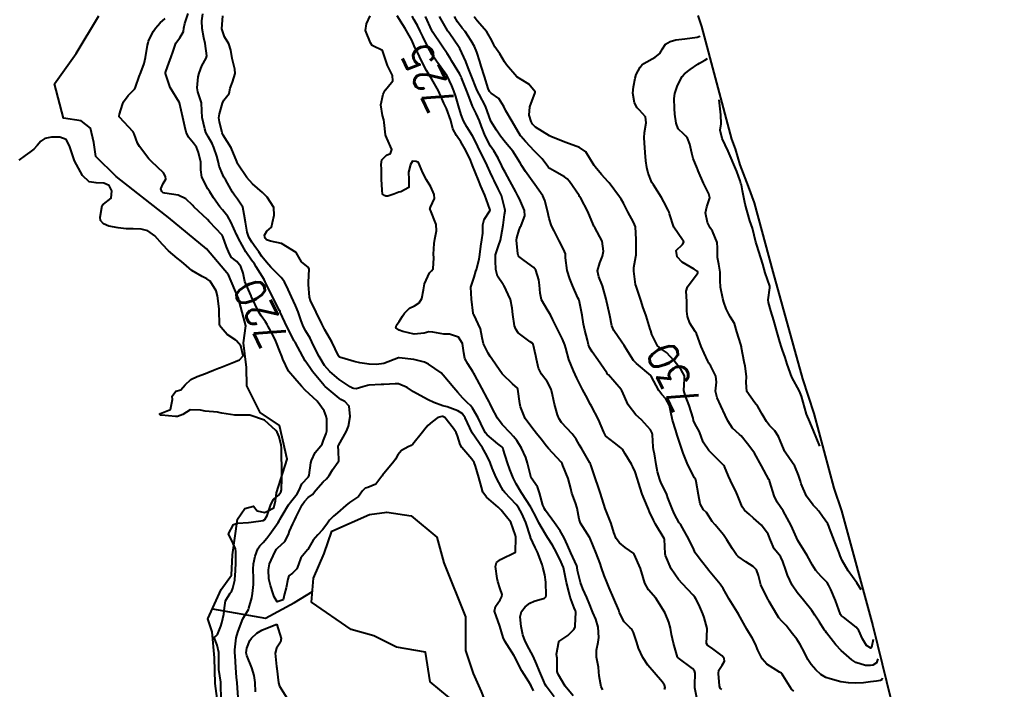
# Model space of a CAD drawing. Header units: metres. Extents: x 298520 to 308411, y 7433745 to 7450750.
# Drawn here: x 298948.1 to 299080.8, y 7450317 to 7450407.1 of the extents above; entities that cross this region are included whole.
import ezdxf
from ezdxf.enums import TextEntityAlignment as Align

# ---------------------------------------------------------------- set-up
doc = ezdxf.new("R2010")
doc.units = ezdxf.units.M
doc.header["$LTSCALE"] = 10
for name, color, linetype in [('Area', 45, 'Continuous'), ('Cotas', 45, 'Continuous'), ('Curvas de Nivel 1m', 11, 'Continuous'), ('Curvas de Nivel 5m', 15, 'Continuous'), ('Hidrografia', 140, 'Continuous')]:
    doc.layers.add(name, color=color, linetype=linetype)
doc.styles.add('Style-STANDARD', font='STANDARD.shx')

msp = doc.modelspace()

# ---------------------------------------------------------------- linework, layer by layer
at = {"layer": 'Area'}
msp.add_polyline3d([(299039.44, 7450407.69, 730.79), (299039.94, 7450406.21, 731.15), (299043.98, 7450391.03, 736.16), (299044.45, 7450389.76, 732.7), (299045.1, 7450387.58, 732.58), (299046.2, 7450384.68, 732.28), (299047.01, 7450382.48, 732.48), (299049.54, 7450373.2, 732.72), (299053.51, 7450358.78, 732.83), (299055.06, 7450354.12, 734.27), (299057.74, 7450344.03, 732.31), (299058.76, 7450341.01, 731.89), (299063, 7450325.53, 730.75), (299066.07, 7450312.89, 732.87), (299069.83, 7450300.79, 731.2), (299071.38, 7450295.6, 730.74), (299075.61, 7450281.26, 727.2), (299075.89, 7450280.12, 725.38), (299077.71, 7450273.73, 731.83), (299080.83, 7450262.75, 740.69)], dxfattribs=at)
at = {"layer": 'Curvas de Nivel 1m', "flags": 128}
for points, elevation in [([(299017.31, 7450316.76), (299017, 7450317.42), (299016.67, 7450317.98), (299015.75, 7450319.43), (299014.76, 7450321.39), (299014.73, 7450321.44), (299014.7, 7450321.48), (299013.45, 7450323.46), (299013.22, 7450323.95), (299012.75, 7450325.47), (299012.05, 7450327.48), (299012.18, 7450328.09), (299012.8, 7450328.99), (299013.04, 7450329.47), (299013.07, 7450329.73), (299012.81, 7450330.51), (299012.5, 7450331.47), (299012.41, 7450331.9), (299012.19, 7450333.48), (299012.32, 7450334.02), (299012.86, 7450334.46), (299014.87, 7450335.44), (299014.94, 7450337.39), (299014.94, 7450337.44), (299014.9, 7450337.69), (299014.24, 7450339.45), (299013.68, 7450340.21), (299012.94, 7450341.07), (299012.54, 7450341.47), (299010.96, 7450342.84), (299010.5, 7450343.49), (299010.31, 7450344.17), (299009.95, 7450345.5), (299009.51, 7450347), (299009.31, 7450347.51), (299009.02, 7450347.97), (299007.67, 7450349.53), (299007.44, 7450349.93), (299007.06, 7450351.09), (299006.89, 7450351.54), (299006.54, 7450352.08), (299005.35, 7450353.56), (299005.09, 7450353.69), (299004.95, 7450353.71), (299004.43, 7450353.57), (299003.68, 7450352.98), (299003.08, 7450352.51), (299002.66, 7450352), (299002.36, 7450351.59), (299001.05, 7450349.97), (299000.84, 7450349.81), (299000.45, 7450349.62), (298999.55, 7450349.1), (298999.03, 7450348.56), (298998.71, 7450347.95), (298998.52, 7450347.64), (298996.99, 7450345.79), (298996.93, 7450345.72), (298996.9, 7450345.66), (298996.06, 7450344.6), (298994.98, 7450344.14), (298994.63, 7450344.03), (298994.29, 7450343.69), (298993.73, 7450342.93), (298992.95, 7450342.38), (298992.52, 7450342.13), (298992.05, 7450341.71), (298990.93, 7450340.74), (298990.37, 7450340.29), (298989.85, 7450339.74), (298989.46, 7450339.2), (298988.91, 7450338.44), (298988.28, 7450337.76), (298987.63, 7450337.03), (298986.91, 7450335.78), (298986.87, 7450335.74), (298985.99, 7450334.66), (298985.68, 7450333.79), (298985.45, 7450333.18), (298984.84, 7450332.62), (298984.38, 7450332.26), (298984.22, 7450331.81), (298984, 7450330.62), (298983.8, 7450329.81), (298983.58, 7450329.03), (298982.79, 7450328.75), (298982.39, 7450329.41), (298982.27, 7450329.83), (298981.91, 7450330.93), (298981.67, 7450331.84), (298981.62, 7450333.06), (298981.77, 7450333.84), (298982.47, 7450335.43), (298982.71, 7450335.82), (298982.78, 7450335.92), (298982.88, 7450336.01), (298983.84, 7450336.86), (298984.3, 7450337.81), (298984.47, 7450338.24), (298984.92, 7450339.24), (298985.16, 7450339.8), (298985.33, 7450340.2), (298986.15, 7450341.79), (298986.46, 7450342.27), (298986.96, 7450342.79), (298987.54, 7450343.2), (298988.01, 7450343.76), (298988.98, 7450344.9), (298989.45, 7450345.29), (298989.8, 7450345.74), (298990.24, 7450346.5), (298991.02, 7450347.59), (298991.09, 7450347.73), (298991.09, 7450347.8), (298991.04, 7450348.98), (298991.01, 7450349.73), (298991.01, 7450349.76), (298991.04, 7450349.8), (298992.13, 7450351.71), (298992.39, 7450352.4), (298992.62, 7450353.71), (298992.47, 7450355.07), (298991.91, 7450355.72), (298991.38, 7450355.99), (298991.12, 7450356.15), (298989.27, 7450357.75), (298989.14, 7450357.89), (298987.57, 7450359.77), (298987.17, 7450360.3), (298986.58, 7450361.19), (298986.25, 7450361.78), (298985.21, 7450363.71), (298985.16, 7450363.8), (298985.1, 7450363.91), (298984.11, 7450365.81), (298983.25, 7450367.66), (298983.2, 7450367.77), (298983.18, 7450367.82), (298983.09, 7450367.99), (298982.18, 7450369.83), (298981.3, 7450371.57), (298981.21, 7450371.75), (298981.17, 7450371.84), (298981.03, 7450372.13), (298979.98, 7450373.86), (298979.72, 7450374.24), (298979.34, 7450374.74), (298978.57, 7450375.88), (298977.6, 7450377.66), (298977.49, 7450377.89), (298977.38, 7450378.13), (298976.54, 7450379.9), (298976.14, 7450380.64), (298975.42, 7450381.53), (298975.07, 7450381.92), (298974.23, 7450383.13), (298973.72, 7450383.94), (298973.45, 7450384.35), (298972.64, 7450385.95), (298972.52, 7450386.91), (298972.5, 7450387.95), (298972.2, 7450389.26), (298971.91, 7450389.96), (298971.53, 7450390.53), (298970.87, 7450391.31), (298970.53, 7450391.98), (298970.34, 7450392.76), (298970.08, 7450393.98), (298969.65, 7450395.93), (298969.63, 7450395.99), (298969.62, 7450396.01), (298969.59, 7450396.04), (298968.38, 7450398), (298967.76, 7450399.89), (298967.77, 7450400.01), (298968.25, 7450401.41), (298968.49, 7450402), (298968.78, 7450402.89), (298969.17, 7450404), (298969.38, 7450404.3), (298969.69, 7450404.69), (298970.16, 7450405.53), (298970.23, 7450405.98), (298970.35, 7450406.61), (298970.83, 7450407.97)], 721), ([(299020.09, 7450315.93), (299019.02, 7450317.39), (299018.89, 7450317.62), (299018.67, 7450318.13), (299018.12, 7450319.41), (299017.7, 7450320.4), (299017.26, 7450321.41), (299016.72, 7450322.39), (299016.17, 7450323.43), (299015.88, 7450324.29), (299015.63, 7450325.43), (299015.49, 7450326.72), (299015.67, 7450327.43), (299016.17, 7450328.05), (299016.79, 7450328.56), (299017.4, 7450328.81), (299018.8, 7450329.23), (299018.96, 7450329.4), (299019, 7450329.59), (299018.98, 7450331.4), (299018.84, 7450332.38), (299018.57, 7450333.4), (299018.47, 7450333.79), (299017.84, 7450335.41), (299017.52, 7450336.05), (299016.92, 7450337.42), (299016.89, 7450337.48), (299016.28, 7450339.43), (299015.75, 7450340.62), (299015.28, 7450341.44), (299014.95, 7450341.87), (299013.43, 7450343.46), (299013.23, 7450343.72), (299012.98, 7450344.16), (299012.3, 7450345.48), (299011.75, 7450346.74), (299011.45, 7450347.49), (299011.03, 7450348.47), (299010.46, 7450349.5), (299009.06, 7450351.51), (299008.12, 7450353.52), (299007.69, 7450354.12), (299007.1, 7450354.48), (299005.69, 7450354.98), (299005.11, 7450355.15), (299003.87, 7450355.57), (299003.12, 7450355.95), (299002.04, 7450356.51), (299001.13, 7450357.04), (299000.31, 7450357.62), (298999.14, 7450358.11), (298998.68, 7450358.1), (298997.14, 7450358.03), (298996.78, 7450358.02), (298995.14, 7450357.91), (298994.94, 7450357.88), (298994.34, 7450357.69), (298993.41, 7450357.42), (298993.13, 7450357.45), (298992.95, 7450357.52), (298992.62, 7450357.71), (298991.15, 7450358.68), (298989.89, 7450359.74), (298989.17, 7450360.59), (298988.45, 7450361.76), (298987.69, 7450363.28), (298987.47, 7450363.77), (298987.22, 7450364.23), (298986.65, 7450365.2), (298986.35, 7450365.78), (298986.04, 7450366.58), (298985.61, 7450367.79), (298985.27, 7450368.65), (298984.74, 7450369.81), (298984.29, 7450370.82), (298983.79, 7450371.82), (298983.31, 7450372.42), (298981.95, 7450373.83), (298981.34, 7450374.49), (298980.74, 7450375.24), (298980.32, 7450375.86), (298979.93, 7450376.43), (298979.37, 7450377.19), (298978.96, 7450377.87), (298978.75, 7450378.51), (298978.52, 7450379.88), (298978.37, 7450380.92), (298978.15, 7450381.88), (298977.43, 7450382.95), (298977.03, 7450383.49), (298976.79, 7450383.9), (298975.86, 7450385.52), (298975.63, 7450385.92), (298975.58, 7450386.03), (298975.48, 7450386.26), (298975, 7450387.43), (298974.88, 7450387.92), (298974.69, 7450388.74), (298974.28, 7450389.93), (298974.04, 7450390.45), (298973.54, 7450391.3), (298973.21, 7450391.94), (298973.04, 7450392.46), (298972.7, 7450393.95), (298972.66, 7450394.87), (298972.6, 7450395.95), (298972.12, 7450397.44), (298972, 7450397.96), (298972.16, 7450399.43), (298972.27, 7450399.95), (298972.66, 7450400.94), (298973.25, 7450401.94), (298973.32, 7450402.29), (298973.1, 7450403.95), (298972.94, 7450404.7), (298972.7, 7450405.95), (298972.66, 7450407.01), (298972.79, 7450407.95)], 722), ([(299022.64, 7450316.06), (299021.58, 7450317.36), (299020.68, 7450318.89), (299020.53, 7450319.22), (299020.5, 7450319.37), (299020.47, 7450321.14), (299020.44, 7450321.37), (299020.4, 7450321.68), (299020.7, 7450323.37), (299020.73, 7450323.41), (299021.91, 7450324.19), (299022.75, 7450325.01), (299022.91, 7450325.35), (299022.93, 7450325.53), (299022.99, 7450327.35), (299022.96, 7450327.52), (299022.79, 7450327.94), (299022.26, 7450329.36), (299022.04, 7450330.13), (299021.74, 7450331.36), (299021.49, 7450332.71), (299021.34, 7450333.37), (299020.86, 7450334.47), (299020.55, 7450335.05), (299020.38, 7450335.38), (299019.85, 7450336.35), (299019.2, 7450337.39), (299018.9, 7450337.87), (299018.04, 7450339.4), (299017.66, 7450340.14), (299017, 7450341.42), (299016.94, 7450341.51), (299015.67, 7450343.43), (299014.98, 7450344.64), (299014.71, 7450345.17), (299014.58, 7450345.45), (299014.13, 7450346.58), (299013.82, 7450347.46), (299013.23, 7450349.28), (299013.16, 7450349.47), (299013.11, 7450349.54), (299013.04, 7450349.6), (299012.51, 7450350.01), (299011.06, 7450351.22), (299010.83, 7450351.49), (299010.57, 7450351.99), (299009.86, 7450353.5), (299009.11, 7450354.84), (299008.8, 7450355.2), (299008.43, 7450355.52), (299007.78, 7450356.19), (299007.13, 7450356.95), (299006.6, 7450357.55), (299005.16, 7450359.28), (299004.86, 7450359.56), (299003.17, 7450360.74), (299002.62, 7450361.03), (299001.18, 7450361.39), (298999.21, 7450361.61), (298999.18, 7450361.6), (298999.14, 7450361.59), (298997.17, 7450360.86), (298996.15, 7450360.69), (298995.17, 7450360.73), (298993.93, 7450360.94), (298993.18, 7450361.1), (298992.69, 7450361.22), (298991.18, 7450361.68), (298991.13, 7450361.73), (298991.07, 7450361.85), (298990.17, 7450363.74), (298989.23, 7450365.38), (298989.02, 7450365.75), (298988.79, 7450366.2), (298988.03, 7450367.76), (298987.28, 7450369.32), (298987.15, 7450369.77), (298986.99, 7450371.46), (298986.99, 7450371.77), (298987.11, 7450373.56), (298987.02, 7450373.77), (298986.09, 7450374.54), (298985.35, 7450375.8), (298983.36, 7450376.98), (298981.89, 7450377.31), (298981.37, 7450377.49), (298981.21, 7450377.68), (298981.12, 7450377.84), (298981.1, 7450378.12), (298981.39, 7450378.66), (298982.02, 7450379.2), (298982.16, 7450379.83), (298982.41, 7450380.83), (298982.35, 7450381.83), (298981.44, 7450383.25), (298981.14, 7450383.55), (298980.8, 7450383.85), (298979.46, 7450385.05), (298978.71, 7450385.88), (298977.49, 7450387.67), (298977.42, 7450387.82), (298977.39, 7450387.89), (298977.34, 7450388.05), (298976.6, 7450389.9), (298975.54, 7450391.6), (298975.42, 7450391.79), (298975.37, 7450391.91), (298975.04, 7450393.4), (298974.95, 7450393.92), (298975.01, 7450394.48), (298975.44, 7450395.91), (298975.6, 7450396.3), (298976.31, 7450397.2), (298976.48, 7450397.9), (298976.78, 7450398.75), (298977.12, 7450399.9), (298977.09, 7450400.46), (298976.75, 7450401.9), (298976.56, 7450403.02), (298976.3, 7450403.9), (298975.7, 7450404.85), (298975.34, 7450405.92), (298975.46, 7450407.64)], 723), ([(299026.66, 7450316.91), (299026.4, 7450317.3), (299026.14, 7450318.78), (299026.12, 7450319.31), (299026.04, 7450319.95), (299025.8, 7450321.31), (299025.78, 7450322.24), (299025.99, 7450323.31), (299026.1, 7450323.94), (299026, 7450325.31), (299025.68, 7450326.39), (299025.31, 7450327.31), (299024.79, 7450328.55), (299024.58, 7450329.11), (299024.5, 7450329.32), (299023.95, 7450330.47), (299023.63, 7450331.34), (299023.24, 7450332.95), (299023.18, 7450333.35), (299023.12, 7450333.61), (299022.86, 7450334.15), (299022.31, 7450335.36), (299021.89, 7450336.36), (299021.44, 7450337.36), (299020.91, 7450338.3), (299020.15, 7450339.38), (299018.94, 7450341.02), (299018.8, 7450341.25), (299018.74, 7450341.39), (299018.57, 7450341.77), (299018.13, 7450343.4), (299017.83, 7450344.25), (299016.99, 7450345.42), (299016.51, 7450347.43), (299016.25, 7450348.2), (299015.68, 7450349.43), (299015.05, 7450350.47), (299014.63, 7450351.02), (299014.2, 7450351.45), (299013.08, 7450352.61), (299012.46, 7450353.48), (299011.68, 7450354.91), (299011.41, 7450355.49), (299011.32, 7450355.69), (299011.12, 7450356.06), (299010.34, 7450357.5), (299009.39, 7450359.28), (299009.26, 7450359.51), (299009.16, 7450359.66), (299008.45, 7450360.79), (299008.07, 7450361.53), (299007.92, 7450362.26), (299007.74, 7450363.53), (299007.22, 7450364.4), (299006, 7450364.78), (299005.22, 7450364.8), (299003.73, 7450365.08), (299003.23, 7450365.11), (299002.57, 7450364.94), (299001.22, 7450364.78), (298999.7, 7450365.15), (298999.23, 7450365.32), (298998.79, 7450365.63), (298998.85, 7450366.02), (298999.24, 7450366.5), (298999.66, 7450367.21), (298999.92, 7450367.62), (299000.6, 7450368.28), (299001.27, 7450368.6), (299001.89, 7450368.99), (299002.25, 7450369.6), (299002.48, 7450370.77), (299002.65, 7450371.59), (299003.32, 7450373.05), (299003.56, 7450373.34), (299003.78, 7450373.58), (299003.87, 7450375.05), (299003.83, 7450375.58), (299003.93, 7450377.01), (299004.02, 7450377.57), (299004.25, 7450378.71), (299004.21, 7450379.57), (299003.42, 7450381.47), (299003.37, 7450381.53), (299003.33, 7450381.58), (299003.43, 7450381.88), (299003.97, 7450383.04), (299003.94, 7450383.58), (299003.46, 7450384.62), (299002.91, 7450385.59), (299002.41, 7450386.52), (299001.96, 7450387.6), (299001.8, 7450387.91), (299001.5, 7450388.04), (299001.01, 7450388.11), (299000.74, 7450387.62), (299000.48, 7450386.62), (299000.53, 7450385.62), (299000.52, 7450384.56), (298999.45, 7450383.98), (298999.17, 7450383.91), (298998.5, 7450383.64), (298997.71, 7450383.38), (298997.44, 7450383.37), (298997.24, 7450383.45), (298996.96, 7450383.66), (298996.92, 7450384.19), (298996.85, 7450385.66), (298996.83, 7450387), (298996.81, 7450387.66), (298996.88, 7450388.28), (298997.51, 7450388.89), (298998.04, 7450389.12), (298998.25, 7450389.64), (298997.54, 7450391.19), (298997.41, 7450391.52), (298997.4, 7450391.65), (298997.2, 7450393.3), (298997.15, 7450393.66), (298996.99, 7450394.24), (298996.76, 7450395.66), (298997.07, 7450397.12), (298997.35, 7450397.65), (298997.62, 7450397.96), (298998.37, 7450398.9), (298998.33, 7450399.64), (298997.65, 7450400.96), (298997.43, 7450401.65), (298996.99, 7450402.97), (298995.68, 7450403.63), (298995.58, 7450403.68), (298995.35, 7450404.03), (298994.69, 7450405.69), (298994.81, 7450406.6), (298995.31, 7450407.68)], 724), ([(299039.29, 7450315.8), (299039.02, 7450317.15), (299039.01, 7450317.5), (299039.07, 7450319.15), (299038.99, 7450319.46), (299038.69, 7450319.75), (299036.79, 7450321.18), (299036.7, 7450321.3), (299036.14, 7450323.19), (299035.88, 7450324.33), (299035.73, 7450325.2), (299035.54, 7450325.98), (299035.02, 7450327.21), (299034.78, 7450327.68), (299033.78, 7450329.22), (299032.81, 7450330.36), (299032.28, 7450331.24), (299032.05, 7450332.02), (299031.71, 7450333.24), (299030.87, 7450335.17), (299030.84, 7450335.22), (299030.8, 7450335.25), (299029.65, 7450336.04), (299028.89, 7450336.68), (299028.44, 7450337.28), (299028.1, 7450338.09), (299027.75, 7450339.29), (299026.94, 7450341.3), (299026.33, 7450343.31), (299026.01, 7450344.28), (299025.66, 7450345.31), (299025.01, 7450347.19), (299024.98, 7450347.29), (299024.96, 7450347.32), (299024.9, 7450347.44), (299023.79, 7450349.34), (299023.52, 7450349.82), (299023.06, 7450350.66), (299022.53, 7450351.36), (299021.08, 7450352.89), (299020.74, 7450353.37), (299020.54, 7450353.93), (299020.14, 7450355.38), (299019.87, 7450356.64), (299019.67, 7450357.38), (299019.15, 7450358.4), (299018.38, 7450359.4), (299017.97, 7450360.2), (299017.71, 7450361.41), (299017.62, 7450361.85), (299017.25, 7450363.42), (299017.2, 7450363.51), (299016.86, 7450363.77), (299015.23, 7450364.97), (299014.92, 7450365.44), (299014.76, 7450365.93), (299014.51, 7450367.45), (299014.44, 7450368.27), (299014.2, 7450369.45), (299013.3, 7450371.37), (299013.27, 7450371.43), (299013.24, 7450371.46), (299012.45, 7450372.61), (299012.25, 7450373.48), (299012.17, 7450374.65), (299012.2, 7450375.48), (299012.57, 7450376.68), (299012.84, 7450377.47), (299012.93, 7450377.92), (299013.21, 7450379.46), (299013.42, 7450380.89), (299013.47, 7450381.41), (299013.47, 7450381.46), (299013.43, 7450381.68), (299013.1, 7450383.12), (299012.99, 7450383.47), (299012.56, 7450384.37), (299012, 7450385.48), (299011.83, 7450385.84), (299011.48, 7450386.6), (299011.08, 7450387.49), (299010.66, 7450388.34), (299010.08, 7450389.5), (299009.53, 7450390.65), (299009.08, 7450391.51), (299008.34, 7450392.73), (299007.9, 7450393.53), (299007.57, 7450394.31), (299007.2, 7450395.54), (299006.85, 7450396.79), (299006.58, 7450397.55), (299006.29, 7450398.22), (299005.67, 7450399.56), (299005.63, 7450399.62), (299004.23, 7450401.57), (299003.67, 7450402.43), (299003.04, 7450403.59), (299002.39, 7450404.9), (299002.06, 7450405.6), (299001.72, 7450406.26), (299001.24, 7450407.12), (299000.97, 7450407.61)], 726), ([(299042.65, 7450316.92), (299042.43, 7450317.11), (299042.36, 7450317.41), (299042.22, 7450319.11), (299042.26, 7450319.54), (299042.69, 7450320.23), (299043.04, 7450320.77), (299042.96, 7450321.11), (299042.71, 7450321.47), (299041.45, 7450322.39), (299040.73, 7450322.91), (299040.61, 7450323.13), (299040.69, 7450325.07), (299040.69, 7450325.13), (299040.28, 7450326.65), (299040.12, 7450327.14), (299039.58, 7450328.36), (299039.16, 7450329.15), (299039.02, 7450329.37), (299038.81, 7450329.64), (299037.38, 7450331.17), (299036.83, 7450331.75), (299035.84, 7450333.19), (299035.08, 7450334.99), (299035.03, 7450335.2), (299034.93, 7450337.17), (299034.92, 7450337.2), (299034.89, 7450337.26), (299033.71, 7450339.22), (299033.44, 7450339.73), (299032.94, 7450340.88), (299032.8, 7450341.23), (299032.66, 7450341.52), (299031.93, 7450343.24), (299031.44, 7450344.8), (299031.32, 7450345.25), (299031, 7450346.24), (299030.7, 7450346.94), (299030.51, 7450347.26), (299029.65, 7450348.66), (299029.27, 7450349.28), (299029.17, 7450349.4), (299029.05, 7450349.5), (299028.2, 7450350.14), (299027.06, 7450351.06), (299026.89, 7450351.3), (299026.77, 7450351.6), (299026.05, 7450353.31), (299025.11, 7450355.08), (299024.98, 7450355.32), (299024.33, 7450356.54), (299023.89, 7450357.34), (299023.16, 7450358.88), (299022.93, 7450359.35), (299022.69, 7450359.83), (299022.08, 7450361.36), (299021.65, 7450362.92), (299021.52, 7450363.37), (299021.21, 7450364.12), (299020.57, 7450365.38), (299019.9, 7450366.73), (299019.58, 7450367.39), (299019.26, 7450367.87), (299018.37, 7450369.4), (299018.18, 7450370.3), (299018.13, 7450371.41), (299018.01, 7450372.11), (299017.6, 7450373.42), (299017.33, 7450373.77), (299016.05, 7450374.73), (299015.35, 7450375.23), (299015.23, 7450375.44), (299015.2, 7450375.59), (299015.02, 7450377.44), (299015.05, 7450377.77), (299015.39, 7450378.85), (299015.56, 7450379.27), (299015.64, 7450379.44), (299016.13, 7450380.71), (299016.1, 7450381.43), (299015.44, 7450383.01), (299015.21, 7450383.44), (299014.94, 7450383.96), (299014.14, 7450385.45), (299013.48, 7450386.59), (299013.18, 7450387.16), (299013.04, 7450387.47), (299012.54, 7450388.51), (299011.96, 7450389.48), (299011.52, 7450390.13), (299010.78, 7450391.5), (299010.29, 7450392.77), (299010.03, 7450393.51), (299009.58, 7450394.52), (299009.1, 7450395.51), (299008.76, 7450396.36), (299008.32, 7450397.52), (299007.63, 7450399.33), (299007.57, 7450399.47), (299007.54, 7450399.53), (299007.38, 7450399.79), (299006.33, 7450401.55), (299006.08, 7450401.97), (299005.67, 7450402.61), (299005.02, 7450403.57), (299003.71, 7450405.49), (299003.66, 7450405.58), (299003.62, 7450405.67), (299002.77, 7450407.59)], 727), ([(299052.34, 7450316.69), (299052.05, 7450317), (299050.92, 7450318.78), (299050.77, 7450319.02), (299050.74, 7450319.07), (299050.68, 7450319.14), (299050.43, 7450319.28), (299048.7, 7450320.34), (299048.07, 7450321.05), (299047.53, 7450322.24), (299047.21, 7450323.06), (299046.74, 7450323.89), (299046.29, 7450324.61), (299046.02, 7450325.07), (299045.57, 7450325.88), (299044.91, 7450327.09), (299044.78, 7450327.3), (299043.65, 7450329.1), (299042.82, 7450330.54), (299042.43, 7450331.11), (299040.85, 7450333.01), (299040.76, 7450333.13), (299039.94, 7450334.22), (299039.2, 7450335.16), (299039.07, 7450335.36), (299038.88, 7450335.78), (299038.23, 7450337.17), (299037.37, 7450338.72), (299037.08, 7450339.18), (299037.02, 7450339.27), (299036.93, 7450339.4), (299036.3, 7450340.55), (299036.02, 7450341.19), (299035.4, 7450342.76), (299035.24, 7450343.2), (299034.98, 7450343.8), (299034.51, 7450344.73), (299034.3, 7450345.21), (299034.01, 7450346.23), (299033.83, 7450347.22), (299033.59, 7450348.66), (299033.48, 7450349.22), (299033.42, 7450349.6), (299033.32, 7450351.23), (299033.28, 7450351.44), (299033.07, 7450351.89), (299031.84, 7450353.24), (299031.09, 7450353.93), (299030.05, 7450355.26), (299029.2, 7450357.21), (299029.17, 7450357.27), (299029.13, 7450357.32), (299027.38, 7450359.3), (299027.29, 7450359.42), (299027.17, 7450359.6), (299025.97, 7450361.31), (299025.19, 7450362.4), (299024.85, 7450362.98), (299024.72, 7450363.33), (299024.56, 7450363.98), (299024.2, 7450365.34), (299024.05, 7450366.14), (299023.87, 7450367.34), (299023.48, 7450369.14), (299023.45, 7450369.35), (299023.41, 7450369.48), (299023.29, 7450369.7), (299022.55, 7450371.36), (299022.19, 7450372.24), (299021.84, 7450373.36), (299021.62, 7450375.09), (299021.63, 7450375.37), (299021.6, 7450375.61), (299021.36, 7450376.24), (299020.76, 7450377.38), (299020.08, 7450378.69), (299019.75, 7450379.39), (299019.41, 7450380.38), (299019.18, 7450381.39), (299018.85, 7450382.81), (299018.57, 7450383.4), (299017.47, 7450384.96), (299017.14, 7450385.42), (299016.24, 7450386.68), (299015.72, 7450387.44), (299015.5, 7450387.85), (299014.54, 7450389.45), (299013.53, 7450390.62), (299012.85, 7450391.47), (299012.34, 7450392.27), (299011.56, 7450393.49), (299010.83, 7450395.5), (299009.98, 7450397.13), (299009.76, 7450397.51), (299009.62, 7450397.83), (299008.96, 7450399.52), (299008.52, 7450400.65), (299008.18, 7450401.52), (299007.67, 7450402.68), (299007.39, 7450403.24), (299007.2, 7450403.54), (299006.02, 7450405.24), (299005.8, 7450405.56), (299005.77, 7450405.61), (299005.71, 7450405.7), (299004.64, 7450407.57)], 728), ([(299064.27, 7450318.44), (299064.21, 7450318.24), (299064.03, 7450318.13), (299063.47, 7450318.06), (299062.67, 7450317.96), (299061.72, 7450317.83), (299060.67, 7450317.8), (299059.73, 7450317.84), (299058.67, 7450317.98), (299057.26, 7450318.35), (299056.68, 7450318.55), (299056.01, 7450318.95), (299055.32, 7450319.59), (299054.7, 7450320.29), (299054.24, 7450320.97), (299053.77, 7450321.92), (299053.22, 7450322.99), (299052.74, 7450323.69), (299052.16, 7450324.41), (299051.72, 7450325.01), (299051.31, 7450325.57), (299050.76, 7450326.15), (299050.35, 7450326.6), (299050.06, 7450327.02), (299049.05, 7450328.79), (299048.9, 7450329.04), (299048.86, 7450329.1), (299048.8, 7450329.17), (299047.91, 7450331.05), (299047.6, 7450332.29), (299047.34, 7450333.06), (299046.86, 7450333.52), (299045.91, 7450334.12), (299044.87, 7450334.86), (299044.63, 7450335.09), (299044.08, 7450335.9), (299043.35, 7450337.11), (299042.9, 7450337.76), (299041.76, 7450339.12), (299041.38, 7450339.58), (299040.93, 7450340.28), (299040.58, 7450340.78), (299040.2, 7450341.14), (299039.73, 7450341.93), (299039.53, 7450343.15), (299039.21, 7450344.93), (299039.15, 7450345.16), (299039.1, 7450345.26), (299039, 7450345.42), (299038.08, 7450347.17), (299037.45, 7450348.76), (299037.31, 7450349.18), (299037.05, 7450349.96), (299036.66, 7450351.18), (299036.45, 7450351.81), (299036.02, 7450353.19), (299035.77, 7450354.52), (299035.62, 7450355.19), (299035.12, 7450356.09), (299034.59, 7450356.67), (299034.18, 7450357.21), (299033.16, 7450359.14), (299033.08, 7450359.23), (299031.18, 7450360.82), (299030.78, 7450361.25), (299030, 7450362.46), (299029.5, 7450363.27), (299029.21, 7450363.69), (299028.13, 7450365.29), (299027.86, 7450365.92), (299027.57, 7450367.3), (299027.27, 7450368.7), (299027.13, 7450369.3), (299027.09, 7450369.5), (299026.61, 7450371.31), (299026.09, 7450372.53), (299025.92, 7450373.31), (299026.25, 7450374.4), (299026.59, 7450375.31), (299026.72, 7450375.95), (299026.54, 7450377.31), (299025.57, 7450379.14), (299025.45, 7450379.32), (299025.39, 7450379.45), (299024.63, 7450381.33), (299023.67, 7450383.11), (299023.52, 7450383.34), (299023.44, 7450383.45), (299022.16, 7450385.36), (299021.84, 7450385.73), (299021.48, 7450385.97), (299020.13, 7450386.74), (299019.49, 7450387.12), (299019.34, 7450387.24), (299019.23, 7450387.39), (299018.49, 7450388.39), (299017.51, 7450389.36), (299017.45, 7450389.42), (299016.24, 7450390.72), (299015.58, 7450391.44), (299015.56, 7450391.46), (299015.54, 7450391.48), (299014.42, 7450393.45), (299013.58, 7450394.87), (299013.29, 7450395.46), (299012.65, 7450396.52), (299011.61, 7450397.25), (299011.39, 7450397.49), (299011.22, 7450397.89), (299010.71, 7450399.5), (299010.28, 7450400.88), (299010.08, 7450401.51), (299009.68, 7450402.75), (299009.36, 7450403.51), (299008.92, 7450404.29), (299008.1, 7450405.53), (299007.72, 7450406.02), (299007.05, 7450406.86), (299006.68, 7450407.55)], 729), ([(299063.03, 7450323.67), (299062.83, 7450322.58), (299062.73, 7450322.48), (299062.16, 7450322.88), (299061.6, 7450323.74), (299061.1, 7450324.89), (299060.76, 7450325.34), (299059.03, 7450326.66), (299058.77, 7450326.85), (299058.72, 7450326.92), (299058.66, 7450327.03), (299057.97, 7450328.93), (299057.35, 7450330.4), (299057.08, 7450330.94), (299056.83, 7450331.33), (299056.05, 7450332.17), (299055.33, 7450332.96), (299054.85, 7450333.69), (299054.14, 7450334.98), (299052.89, 7450336.99), (299052.01, 7450339), (299050.94, 7450341.01), (299050.11, 7450342.18), (299049.69, 7450343.03), (299049.12, 7450344.91), (299049.08, 7450345.04), (299049.06, 7450345.1), (299048.99, 7450345.22), (299048.02, 7450347.05), (299047.04, 7450348.76), (299046.84, 7450349.06), (299046.12, 7450350), (299045.27, 7450351.08), (299045.06, 7450351.28), (299044.11, 7450352.13), (299043.46, 7450353.1), (299043.09, 7450353.86), (299042.51, 7450355.12), (299042.03, 7450356.21), (299041.82, 7450357.12), (299041.93, 7450358.34), (299041.86, 7450359.12), (299041.18, 7450360.48), (299040.92, 7450360.87), (299040.78, 7450361.14), (299040.29, 7450362.24), (299039.89, 7450363.15), (299039.23, 7450364.88), (299039.08, 7450365.16), (299038.36, 7450366.28), (299038.04, 7450367.17), (299037.97, 7450367.88), (299037.93, 7450369.17), (299037.86, 7450370.6), (299038.02, 7450371.17), (299039.32, 7450372.92), (299039.41, 7450373.06), (299039.41, 7450373.15), (299039.32, 7450373.28), (299038.94, 7450373.54), (299037.34, 7450374.5), (299036.66, 7450375.19), (299036.51, 7450376.04), (299037.37, 7450376.85), (299037.54, 7450377.18), (299037.51, 7450377.32), (299037.38, 7450377.51), (299036.22, 7450379.19), (299035.61, 7450381), (299035.56, 7450381.2), (299035.43, 7450381.5), (299034.83, 7450382.6), (299034.53, 7450383.21), (299033.47, 7450384.89), (299033.25, 7450385.23), (299032.75, 7450386.49), (299032.55, 7450387.23), (299032.42, 7450388.15), (299032.32, 7450389.24), (299032.23, 7450390.54), (299032.22, 7450391.24), (299032.25, 7450391.94), (299032.46, 7450393.24), (299032.4, 7450394.06), (299031.58, 7450394.96), (299031.27, 7450395.25), (299030.92, 7450395.93), (299030.68, 7450397.26), (299030.79, 7450398.08), (299031.01, 7450399.26), (299031.14, 7450399.76), (299031.66, 7450400.73), (299031.88, 7450401.02), (299032.15, 7450401.24), (299033.67, 7450402.09), (299034.32, 7450402.57), (299034.66, 7450403.21), (299035.06, 7450403.83), (299035.69, 7450404.19), (299036.48, 7450404.41), (299037.7, 7450404.57), (299039.36, 7450404.81), (299039.7, 7450404.93), (299039.76, 7450404.97)], 731), ([(299061.44, 7450330.36), (299060.83, 7450331.3), (299059.68, 7450332.91), (299058.86, 7450334.29), (299058.61, 7450334.92), (299058.46, 7450335.34), (299057.84, 7450336.93), (299057.18, 7450338.68), (299057.08, 7450338.94), (299056.93, 7450339.23), (299056.22, 7450340.24), (299055.71, 7450340.96), (299055.36, 7450341.37), (299054.95, 7450341.78), (299054.08, 7450342.98), (299053.35, 7450344.62), (299053.24, 7450344.99), (299053, 7450345.81), (299052.49, 7450347), (299051.28, 7450348.77), (299051.11, 7450349.01), (299051.04, 7450349.16), (299050.52, 7450350.48), (299050.27, 7450351.02), (299049.79, 7450351.75), (299049.08, 7450352.51), (299048.67, 7450353.04), (299048.11, 7450354.03), (299047.52, 7450355.06), (299047.12, 7450355.54), (299046.02, 7450357.07), (299045.93, 7450358.29), (299046, 7450359.07), (299045.79, 7450360.46), (299045.66, 7450361.08), (299045.32, 7450362.97), (299045.29, 7450363.08), (299045.21, 7450363.38), (299044.7, 7450365.09), (299044.36, 7450366.21), (299043.85, 7450367.1), (299043.61, 7450367.46), (299043.26, 7450368.2), (299042.94, 7450369.11), (299042.81, 7450369.58), (299042.49, 7450371.12), (299042.42, 7450372.01), (299042.42, 7450373.12), (299042.26, 7450374.2), (299042.1, 7450375.12), (299042.07, 7450376.42), (299042.02, 7450377.12), (299041.39, 7450378.64), (299041.09, 7450379.13), (299040.72, 7450379.82), (299040.44, 7450381.14), (299040.64, 7450381.93), (299041.03, 7450383.13), (299040.9, 7450383.68), (299040.19, 7450385.14), (299039.49, 7450386.8), (299039.4, 7450387.05), (299039.35, 7450387.15), (299038.78, 7450388.44), (299038.62, 7450389.16), (299038.34, 7450390.36), (299038.02, 7450391.17), (299037.83, 7450391.46), (299037.55, 7450391.71), (299036.8, 7450392.44), (299036.51, 7450393.19), (299036.35, 7450394.42), (299036.27, 7450395.19), (299036.25, 7450396.55), (299036.35, 7450397.19), (299036.67, 7450398.15), (299037.12, 7450399.19), (299037.32, 7450399.5), (299037.64, 7450399.85), (299038.38, 7450400.44), (299039.45, 7450401.15), (299039.66, 7450401.28), (299040.38, 7450401.71), (299040.73, 7450401.93)], 732), ([(299055.86, 7450349.7), (299055.07, 7450351.7), (299054.51, 7450352.98), (299054.07, 7450354.01), (299053.39, 7450356.46), (299053.13, 7450357.1), (299052.07, 7450359), (299051.45, 7450360.74), (299051.19, 7450361.63), (299050.83, 7450362.65), (299050.71, 7450363.02), (299050.48, 7450363.75), (299050.1, 7450365.03), (299049.66, 7450366.62), (299049.26, 7450367.92), (299048.93, 7450369.04), (299048.89, 7450369.43), (299049.13, 7450371.04), (299049.11, 7450371.24), (299048.49, 7450373.05), (299048.16, 7450374.23), (299047.37, 7450376.79), (299047.28, 7450377.06), (299047.26, 7450377.18), (299046.79, 7450379.07), (299046.45, 7450380.03), (299045.82, 7450382.31), (299045.45, 7450384.1), (299045.29, 7450384.91), (299045.24, 7450385.08), (299045.13, 7450385.43), (299044.67, 7450386.71), (299043.52, 7450389.43), (299042.69, 7450391.12), (299042.42, 7450392.25), (299042.56, 7450393.12), (299042.51, 7450394.34), (299042.29, 7450396.34)], 733), ([(298975.23, 7450315.91), (298975.22, 7450317.35), (298975.19, 7450317.91), (298974.96, 7450319.63), (298974.94, 7450319.92), (298974.96, 7450321.66), (298974.95, 7450321.92), (298974.72, 7450322.91), (298974.3, 7450323.92), (298974.53, 7450324.12), (298974.74, 7450324.35), (298975.19, 7450325.47), (298975.32, 7450325.91), (298975.61, 7450327.07), (298975.72, 7450327.91), (298975.82, 7450328.88), (298976.46, 7450329.9), (298976.63, 7450330.08), (298976.81, 7450330.57), (298977.07, 7450331.66), (298977.11, 7450331.9), (298977.14, 7450332.2), (298977.21, 7450333.89), (298977.23, 7450335.52), (298977.2, 7450335.89), (298976.88, 7450336.59), (298976.23, 7450337.9), (298976.92, 7450339.14), (298977.46, 7450339.34), (298978.92, 7450339.43), (298979.31, 7450339.47), (298980.92, 7450339.68), (298981.14, 7450339.85), (298981.46, 7450340.37), (298981.93, 7450341.84), (298982.28, 7450342.51), (298982.96, 7450343.12), (298983.27, 7450343.52), (298983.38, 7450343.82), (298983.44, 7450345.36), (298983.44, 7450345.82), (298983.41, 7450347.42), (298983.39, 7450347.82), (298983.38, 7450349.48), (298983.35, 7450349.82), (298983.05, 7450350.98), (298982.8, 7450351.57), (298982.63, 7450351.83), (298981.08, 7450353.22), (298979.09, 7450353.87), (298977.09, 7450353.89), (298975.33, 7450354.15), (298975.1, 7450354.2), (298974.74, 7450354.28), (298973.1, 7450354.43), (298972.48, 7450354.56), (298971.1, 7450354.59), (298970.07, 7450353.98), (298969.36, 7450353.72), (298969.09, 7450353.71), (298967.24, 7450353.86), (298967.09, 7450353.9), (298966.97, 7450354.01), (298967.09, 7450354.1), (298968.43, 7450354.66), (298968.69, 7450355.99), (298968.67, 7450356.44), (298969.13, 7450357.09), (298969.81, 7450357.3), (298970.42, 7450357.97), (298971.15, 7450358.67), (298972.01, 7450359.09), (298973.16, 7450359.51), (298973.47, 7450359.63), (298974.2, 7450359.93), (298974.88, 7450360.21), (298975.17, 7450360.32), (298975.84, 7450360.58), (298977.17, 7450361.09), (298977.71, 7450361.35), (298978.22, 7450361.88), (298977.88, 7450363.21), (298977.33, 7450363.89), (298977.21, 7450363.98), (298976.06, 7450364.74), (298975.23, 7450365.69), (298975.09, 7450365.92), (298975.02, 7450366.14), (298975, 7450367.92), (298974.99, 7450368.19), (298974.78, 7450369.93), (298974.58, 7450370.64), (298973.76, 7450371.94), (298973.31, 7450372.24), (298972.7, 7450372.56), (298971.32, 7450373.35), (298970.59, 7450373.97), (298969.92, 7450374.57), (298969.34, 7450375.02), (298968.15, 7450376), (298967.36, 7450376.85), (298966.31, 7450378.02), (298965.38, 7450378.7), (298964.48, 7450378.95), (298963.39, 7450378.98), (298962.47, 7450378.99), (298961.39, 7450379.09), (298960.15, 7450379.34), (298959.4, 7450379.63), (298959.02, 7450380.11), (298958.96, 7450380.56), (298959.23, 7450382.11), (298959.3, 7450382.23), (298959.43, 7450382.28), (298960.43, 7450383.1), (298960.55, 7450384.09), (298960.19, 7450384.83), (298959.46, 7450385.11), (298958.41, 7450385.18), (298957.46, 7450385.32), (298956.57, 7450386.14), (298955.49, 7450388.15), (298954.83, 7450390.16), (298954.37, 7450391), (298953.53, 7450391.31), (298952.4, 7450391.32), (298951.53, 7450391.15), (298950.98, 7450390.76), (298950.48, 7450390.21), (298950.01, 7450389.72), (298949.51, 7450389.3), (298948.87, 7450388.86), (298948, 7450388.24)], 719), ([(298979.87, 7450316.63), (298979.85, 7450317.86), (298979.69, 7450318.84), (298979.4, 7450319.86), (298978.71, 7450321.5), (298978.64, 7450321.87), (298978.72, 7450322.52), (298979.09, 7450323.51), (298979.33, 7450323.86), (298980.07, 7450324.53), (298980.74, 7450324.92), (298982.62, 7450325.69), (298982.75, 7450325.67), (298983.35, 7450323.81), (298983.26, 7450323.29), (298982.72, 7450322.52), (298982.53, 7450321.82), (298982.69, 7450320.05), (298982.74, 7450319.82), (298982.75, 7450319.75), (298982.95, 7450317.82), (298983.09, 7450317.39), (298984.09, 7450315.81)], 721)]:
    msp.add_lwpolyline(points, dxfattribs=dict(at, elevation=elevation))
at = {"layer": 'Curvas de Nivel 5m', "flags": 128}
for points, elevation in [([(298977.53, 7450315.89), (298977.43, 7450317.11), (298977.4, 7450317.89), (298977.33, 7450318.55), (298977.23, 7450319.89), (298977.15, 7450321.45), (298977.11, 7450321.89), (298977.1, 7450322.28), (298977.29, 7450323.89), (298977.5, 7450324.65), (298977.94, 7450325.88), (298978.18, 7450326.46), (298978.78, 7450327.48), (298978.92, 7450327.72), (298978.99, 7450327.87), (298979.38, 7450329.28), (298979.49, 7450329.86), (298979.6, 7450331.08), (298979.59, 7450331.86), (298979.56, 7450333.14), (298979.62, 7450333.86), (298979.85, 7450334.87), (298980.21, 7450335.86), (298980.44, 7450336.29), (298980.89, 7450336.75), (298981.42, 7450337.31), (298981.82, 7450337.84), (298982.92, 7450339.43), (298983.07, 7450339.67), (298983.15, 7450339.82), (298983.46, 7450340.35), (298984.34, 7450341.81), (298984.58, 7450342.17), (298984.95, 7450342.6), (298985.49, 7450343.27), (298985.76, 7450343.79), (298986.13, 7450344.64), (298986.99, 7450345.57), (298987.12, 7450345.78), (298987.33, 7450347.45), (298987.4, 7450347.77), (298987.93, 7450348.86), (298988.66, 7450349.75), (298988.83, 7450349.97), (298989.05, 7450350.52), (298989.38, 7450351.43), (298989.46, 7450351.75), (298989.48, 7450353.35), (298989.41, 7450353.75), (298989.1, 7450354.45), (298988.18, 7450355.76), (298987.12, 7450356.75), (298986.58, 7450357.23), (298986.08, 7450357.79), (298985.15, 7450358.81), (298984.32, 7450359.81), (298983.56, 7450361.43), (298983.41, 7450361.82), (298983.19, 7450362.35), (298982.63, 7450363.83), (298982.17, 7450364.79), (298981.58, 7450365.84), (298981.46, 7450366.07), (298981.24, 7450366.47), (298980.66, 7450367.27), (298980.28, 7450367.85), (298979.35, 7450369.8), (298979.31, 7450369.87), (298979.3, 7450369.89), (298979.28, 7450369.93), (298978.46, 7450371.88), (298978.21, 7450372.99), (298977.9, 7450373.88), (298977.34, 7450374.56), (298976.61, 7450375.17), (298976.22, 7450375.91), (298975.99, 7450376.54), (298975.48, 7450377.92), (298975.38, 7450378.12), (298973.7, 7450379.94), (298973.41, 7450380.23), (298971.56, 7450381.96), (298971.42, 7450382.1), (298970.49, 7450383.03), (298969.45, 7450383.51), (298967.68, 7450383.78), (298967.45, 7450383.84), (298967.26, 7450384.01), (298967.13, 7450384.34), (298967.46, 7450385.06), (298967.82, 7450385.65), (298967.74, 7450386.01), (298967.48, 7450386.5), (298965.87, 7450388.03), (298965.5, 7450388.41), (298964.26, 7450390.05), (298964, 7450390.53), (298963.54, 7450391.79), (298963.39, 7450392.06), (298961.56, 7450394), (298961.52, 7450394.08), (298961.51, 7450394.14), (298961.57, 7450394.4), (298961.96, 7450395.7), (298962.1, 7450396.07), (298962.75, 7450396.92), (298963.61, 7450397.85), (298963.72, 7450398.06), (298964.21, 7450399.47), (298964.45, 7450400.05), (298964.88, 7450401.26), (298965.07, 7450402.04), (298965.35, 7450403.71), (298965.41, 7450404.03), (298965.47, 7450404.25), (298965.69, 7450404.75), (298966.15, 7450405.58), (298966.43, 7450406.02), (298967.02, 7450406.71), (298967.73, 7450407.31)], 720), ([(299034.94, 7450316.92), (299035.02, 7450317.2), (299034.96, 7450317.5), (299034.67, 7450317.92), (299033.54, 7450319.22), (299032.69, 7450320.23), (299032.02, 7450321.24), (299031.45, 7450322.51), (299031.23, 7450323.25), (299030.75, 7450324.59), (299030.54, 7450325.04), (299030.32, 7450325.26), (299029.52, 7450326.03), (299028.89, 7450327.28), (299028.78, 7450327.6), (299028.08, 7450329.29), (299027.5, 7450330.61), (299027.22, 7450331.3), (299026.84, 7450332.3), (299026.47, 7450333.3), (299026.27, 7450333.9), (299025.72, 7450335.31), (299024.95, 7450337.27), (299024.92, 7450337.32), (299024.89, 7450337.36), (299023.64, 7450339.34), (299023.45, 7450339.87), (299023.19, 7450341.35), (299022.95, 7450342.07), (299022.45, 7450343.36), (299022.32, 7450344.01), (299021.97, 7450345.36), (299021.27, 7450347.1), (299021.15, 7450347.37), (299021.02, 7450347.56), (299019.32, 7450349.39), (299019.05, 7450349.71), (299018.32, 7450350.67), (299017.73, 7450351.41), (299017.07, 7450352.2), (299016.19, 7450353.43), (299015.57, 7450354.98), (299015.48, 7450355.44), (299015.2, 7450357.37), (299015.18, 7450357.44), (299015.13, 7450357.5), (299014.49, 7450358.1), (299013.16, 7450359.34), (299013.07, 7450359.46), (299012.3, 7450360.6), (299011.69, 7450361.48), (299011.48, 7450361.78), (299011.19, 7450362.22), (299010.58, 7450363.5), (299010.4, 7450364.31), (299010.17, 7450365.5), (299009.25, 7450367.43), (299009.22, 7450367.48), (299009.18, 7450367.51), (299009.17, 7450367.6), (299008.95, 7450369.52), (299008.88, 7450371.1), (299008.98, 7450371.51), (299009.31, 7450372.48), (299009.55, 7450373.27), (299009.62, 7450373.51), (299009.97, 7450374.88), (299010.06, 7450375.5), (299010.2, 7450376.66), (299010.37, 7450377.5), (299010.47, 7450378.41), (299010.5, 7450379.5), (299010.66, 7450380.25), (299011.42, 7450381.42), (299011.45, 7450381.49), (299011.45, 7450381.52), (299011.42, 7450381.61), (299010.75, 7450383.5), (299010.22, 7450384.74), (299009.89, 7450385.51), (299009.48, 7450386.51), (299009.1, 7450387.51), (299008.81, 7450388.21), (299008.19, 7450389.52), (299007.53, 7450390.71), (299006.94, 7450391.54), (299006.46, 7450392.45), (299006.17, 7450393.55), (299005.59, 7450395.2), (299005.41, 7450395.56), (299005.24, 7450395.92), (299004.5, 7450397.57), (299003.63, 7450399.14), (299003.36, 7450399.58), (299002.92, 7450400.31), (299002.24, 7450401.59), (299001.67, 7450402.79), (299001.38, 7450403.3), (299001.24, 7450403.61), (299000.93, 7450404.38), (299000.21, 7450405.62), (299000.03, 7450405.94), (298999.72, 7450406.43), (298998.97, 7450407.64)], 725), ([(299063.65, 7450321.06), (299063.48, 7450320.53), (299063.01, 7450320.23), (299062.7, 7450320.18), (299061.99, 7450320.18), (299060.7, 7450320.59), (299060.17, 7450320.91), (299058.72, 7450322.17), (299058.02, 7450322.93), (299056.75, 7450324.56), (299056.6, 7450324.79), (299056.49, 7450324.94), (299055.79, 7450325.98), (299055.18, 7450326.96), (299054.78, 7450327.56), (299053.65, 7450328.98), (299052.81, 7450329.98), (299052.12, 7450331), (299051.51, 7450332.34), (299051.27, 7450333.01), (299050.86, 7450334.18), (299050.62, 7450334.76), (299050.41, 7450335.02), (299049.73, 7450335.87), (299049.23, 7450337.03), (299048.91, 7450337.85), (299048.01, 7450339.05), (299046.93, 7450340.02), (299046.37, 7450340.5), (299045.72, 7450341.08), (299045.39, 7450341.53), (299044.96, 7450342.66), (299044.79, 7450343.09), (299044.64, 7450343.43), (299043.83, 7450345.1), (299043.57, 7450345.67), (299043.01, 7450346.98), (299042.92, 7450347.11), (299041.04, 7450348.97), (299040.89, 7450349.13), (299040.16, 7450350.25), (299039.83, 7450351.15), (299039.62, 7450351.71), (299039.08, 7450352.66), (299038.86, 7450353.16), (299038.78, 7450353.47), (299038.26, 7450355.17), (299037.72, 7450356.59), (299037.56, 7450357.18), (299037.62, 7450358.72), (299037.64, 7450359.18), (299037.17, 7450360), (299036.24, 7450361.19), (299035.19, 7450362.32), (299034.68, 7450362.69), (299034.02, 7450363.22), (299033.23, 7450364.73), (299033.09, 7450365.23), (299033.03, 7450365.44), (299032.46, 7450367.24), (299032.03, 7450368.48), (299031.79, 7450369.24), (299031.3, 7450370.72), (299031.12, 7450371.25), (299031.06, 7450371.5), (299030.81, 7450373.26), (299030.81, 7450373.77), (299031.1, 7450375.25), (299031.12, 7450375.48), (299031.12, 7450377.25), (299031.11, 7450377.52), (299031.02, 7450379.25), (299030.79, 7450379.87), (299030, 7450381.26), (299029.43, 7450382.45), (299029.13, 7450382.96), (299028.88, 7450383.28), (299027.47, 7450385.17), (299027.37, 7450385.3), (299026.48, 7450386.31), (299025.61, 7450387.32), (299025.49, 7450387.49), (299024.35, 7450389.33), (299023.52, 7450389.95), (299022.63, 7450390.25), (299021.53, 7450390.63), (299019.66, 7450391.39), (299019.54, 7450391.44), (299019.45, 7450391.49), (299017.56, 7450392.66), (299017.19, 7450393.05), (299016.98, 7450393.42), (299016.72, 7450394.27), (299016.81, 7450395.42), (299017.54, 7450397.34), (299017.53, 7450397.41), (299016.67, 7450398.47), (299015.63, 7450399.09), (299015.07, 7450399.45), (299013.66, 7450401.06), (299013.39, 7450401.46), (299012.75, 7450402.55), (299012.12, 7450403.48), (299011.95, 7450403.75), (299011.7, 7450404.32), (299011.04, 7450405.5), (299009.73, 7450407), (299009.31, 7450407.51)], 730)]:
    msp.add_lwpolyline(points, dxfattribs=dict(at, elevation=elevation))
at = {"layer": 'Hidrografia'}
for points in [[(298974.87, 7450314.73), (298974.46, 7450317.74), (298974.36, 7450321.19), (298974.02, 7450324.7), (298973.44, 7450326.46), (298975.27, 7450330.39), (298976.63, 7450332.31), (298976.76, 7450335.08), (298977.47, 7450339.89), (298978.42, 7450341.31), (298979.61, 7450341.61), (298980.12, 7450341), (298981.07, 7450340.76), (298981.51, 7450340.97), (298982.35, 7450341.41), (298982.59, 7450342.36), (298982.69, 7450343.44), (298984.12, 7450347.96), (298983.1, 7450352.49), (298980.49, 7450354.24), (298978.73, 7450357.83), (298978.66, 7450360.3), (298978.25, 7450363.63), (298978.59, 7450365.9), (298977.58, 7450369.59), (298976.25, 7450372.77), (298973.27, 7450376.28), (298968.18, 7450380.51), (298965.68, 7450382.44), (298961.13, 7450386.01), (298958.38, 7450388.72), (298958.11, 7450390.62), (298957.64, 7450392.55), (298956.42, 7450393.53), (298954.01, 7450393.87), (298952.79, 7450398.49), (298955.71, 7450402.61), (298958.79, 7450407.65)], [(298974.07, 7450327.8), (298981.24, 7450326.55), (298985.13, 7450328.64), (298987.54, 7450330.14)]]:
    msp.add_lwpolyline(points, dxfattribs=at)
msp.add_lwpolyline([(299009.9, 7450312.59), (299003.39, 7450317.98), (299002.75, 7450321.98), (298998.85, 7450322.62), (298995.81, 7450324.16), (298992.76, 7450325.02), (298987.42, 7450328.68), (298987.68, 7450331.93), (298989.12, 7450335.24), (298990.14, 7450338.27), (298995.21, 7450340.51), (298997.56, 7450340.83), (299000.82, 7450340.3), (299004.29, 7450337.47), (299005.25, 7450334.01), (299008.13, 7450326.73), (299008.13, 7450322.2), (299009.2, 7450319.11), (299010.27, 7450316.66), (299011.07, 7450314.58), (299010.75, 7450312.98)], close=True, dxfattribs=at)

# ---------------------------------------------------------------- texts
at = {"layer": 'Cotas', "style": 'Style-STANDARD'}
for s, rotation, p in [('725', 115.7769, (299003.18, 7450399.26, 725)), ('720', 115.7416, (298980.58, 7450367.58, 720)), ('730', 115.2921, (299036.17, 7450358.97, 730))]:
    msp.add_text(s, height=4, rotation=rotation, dxfattribs=at).set_placement(p, align=Align.MIDDLE_CENTER)

doc.saveas('drawing.dxf')
